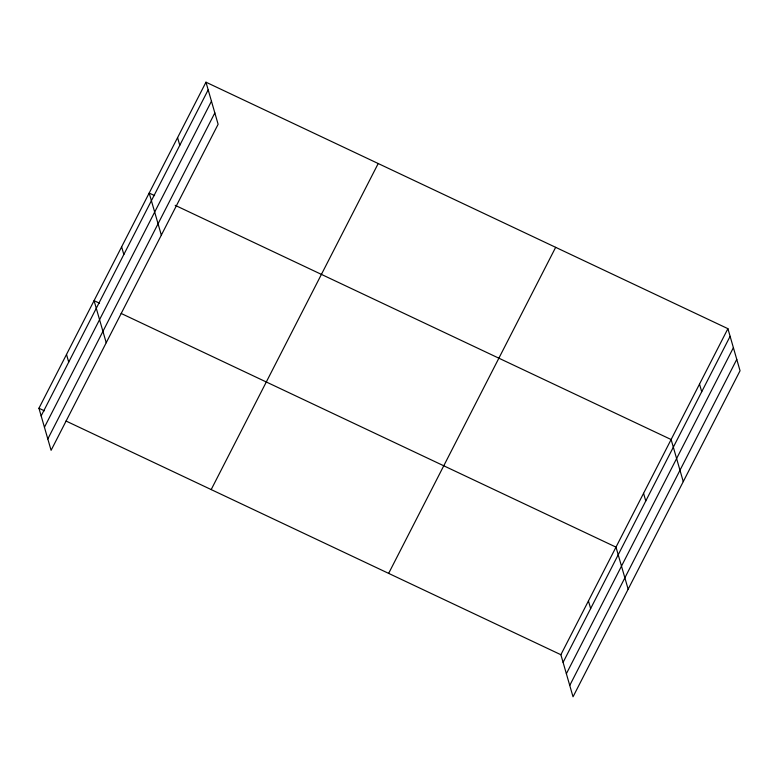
<?xml version="1.0" encoding="UTF-8"?>
<svg xmlns="http://www.w3.org/2000/svg" width="779" height="779" viewBox="0 0 779 779"><rect width="100%" height="100%" fill="white"/><g stroke="black" fill="none" stroke-linecap="round" stroke-linejoin="round"><path stroke-width="1.17" d="M205.968 82.194L218.12 124.28L51.093 450.33L38.95 408.245L205.968 82.194L727.907 328.67L740.05 370.755L573.032 696.806L560.88 654.72L727.907 328.67M41.16 415.898L208.178 89.858M44.442 427.262L211.46 101.212M47.821 438.966L214.838 112.926M211.187 489.582L378.204 163.532M388.643 573.383L555.661 247.333M563.09 662.374L730.108 336.333M566.372 673.738L733.39 347.687M569.751 685.442L736.768 359.392M154.602 195.607L149.188 193.056L161.331 235.141M175.187 205.335L671.118 439.531L683.261 481.617M99.488 303.206L94.064 300.645L106.217 342.731M121.144 313.44L615.994 547.121L628.147 589.206M38.95 408.245L44.364 410.806M66.03 421.03L560.88 654.72M699.513 384.096L701.723 391.759M643.561 493.321L645.772 500.985M588.437 600.921L590.648 608.574M177.583 137.63L179.783 145.284M121.621 246.846L123.832 254.509M66.507 354.445L68.718 362.099"/></g></svg>
